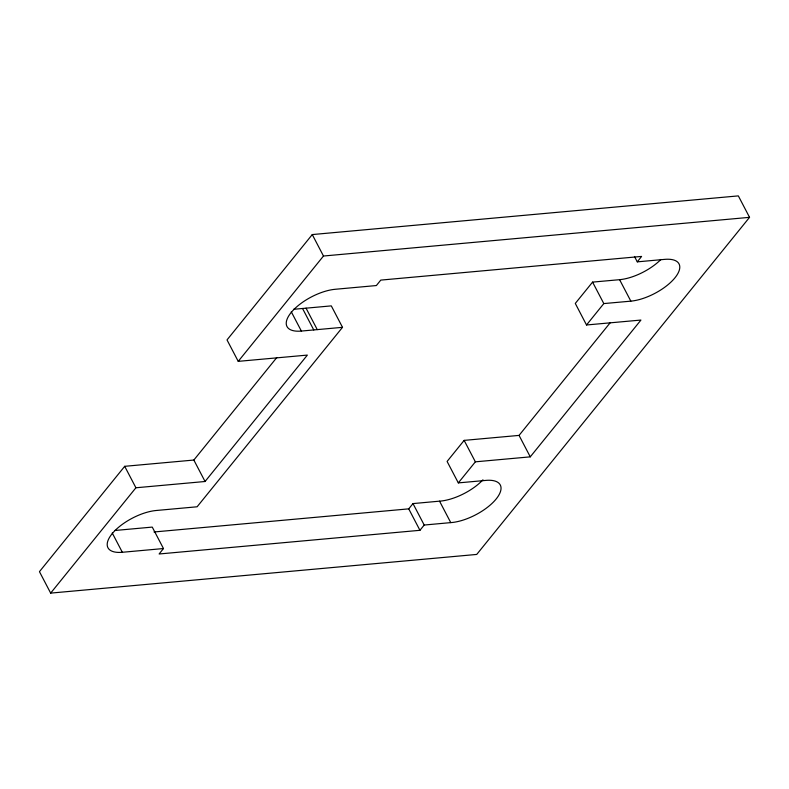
<?xml version="1.0" encoding="UTF-8"?>
<svg xmlns="http://www.w3.org/2000/svg" width="789" height="789" viewBox="0 0 789 789"><rect width="100%" height="100%" fill="white"/><g stroke="black" fill="none" stroke-linecap="round" stroke-linejoin="round"><path stroke-width="1.18" d="M634.474 256.484L637.285 261.859L641.605 256.415L380.771 280.105L376.363 285.549L335.177 289.287A35.308 14.922 -27.6 0 0 291.052 312.651A35.308 14.922 -27.6 0 0 301.368 331.064L342.515 327.327L331.301 305.876L293.528 309.308M114.75 530.504L152.257 527.091L163.471 548.542L159.112 553.986L419.945 530.307L424.206 525.04L450.766 522.614A35.613 15.05 -27.6 0 0 495.591 499.684A35.613 15.05 -27.6 0 0 486.665 480.333L458.32 482.898L447.097 461.447L464.139 440.38L519.054 435.4L610.38 322.514M276.771 357.575L193.847 460.046L124.701 466.319L39.45 571.66L50.664 593.111L476.734 554.43L749.55 217.34L738.336 195.889L312.266 234.57L227.015 339.911L238.229 361.362L307.365 355.089L205.061 481.497L135.915 487.77L50.664 593.111M238.229 361.362L323.48 256.021L749.55 217.34M342.515 327.327L197.112 506.785L156.143 510.503A35.308 14.922 -27.6 0 0 112.018 533.867A35.308 14.922 -27.6 0 0 122.334 552.28L163.471 548.542M154.013 531.983L408.732 508.856L412.992 503.589L439.542 501.163A35.613 15.05 -27.6 0 0 482.967 479.811M458.32 482.898L475.363 461.831L530.267 456.851L640.944 320.058L586.513 324.979L575.289 303.43L592.578 282.107L619.602 279.681A35.308 14.922 -27.6 0 0 660.916 259.463M586.513 324.979L603.812 303.578L630.845 301.151A35.308 14.922 -27.6 0 0 674.97 277.787A35.308 14.922 -27.6 0 0 664.654 259.374L637.285 261.859M619.602 279.681L630.845 301.151M592.578 282.107L603.812 303.578M519.054 435.4L530.267 456.851M464.139 440.38L475.363 461.831M312.266 234.57L323.48 256.021M439.542 501.163L450.766 522.614M412.992 503.589L424.206 525.04M306.053 308.174L317.267 329.624M408.732 508.856L419.945 530.307M302.542 308.489L313.756 329.94M291.269 311.763L301.368 331.064M193.847 460.046L205.061 481.497M124.701 466.319L135.915 487.77M112.235 532.969L122.334 552.28"/></g></svg>
